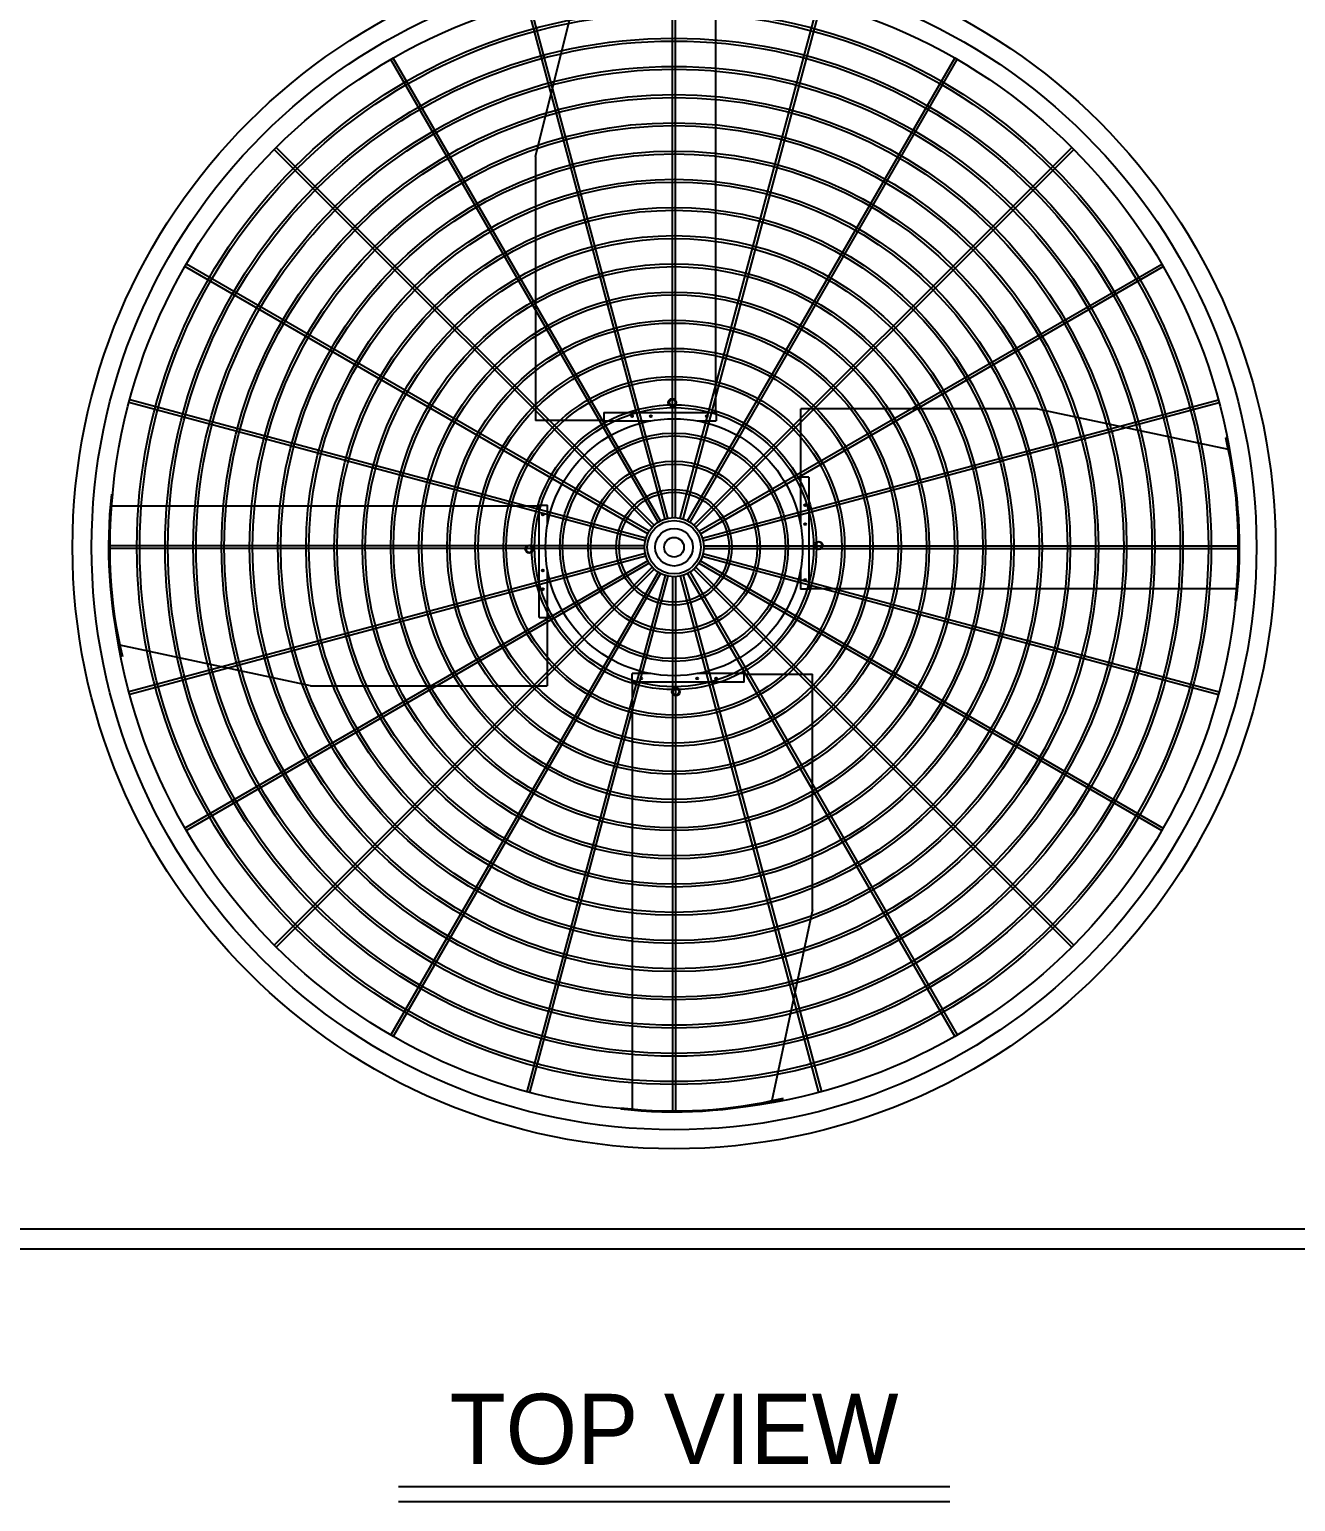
# Model space of a CAD drawing. Header units: millimetres. Extents: x 0 to 16815, y 0 to 11890.
# Drawn here: x 3863 to 6388, y 7103 to 10039 of the extents above; entities that cross this region are included whole.
import ezdxf
from ezdxf.enums import TextEntityAlignment as Align

# ---------------------------------------------------------------- set-up
doc = ezdxf.new("R2010")
doc.units = ezdxf.units.MM
doc.layers.add('LINE', color=7, linetype='Continuous')
doc.layers.add('냉각탑_text', color=3, linetype='Continuous')
doc.styles.add('돋움', font='')
doc.styles.get('돋움').set_extended_font_data('Dotum')

msp = doc.modelspace()

# ---------------------------------------------------------------- linework, layer by layer
at = {"color": 3}
for p, q in [((5145.7, 9065.3), (5145.7, 10131.3)), ((5151.3, 9065.3), (5151.3, 10131.3)), ((5130.5, 9062.5), (4854.6, 10092.2)), ((5135.9, 9064), (4860, 10093.7)), ((5161, 9064), (5436.9, 10093.7)), ((5166.5, 9062.5), (5442.4, 10092.2)), ((5116.6, 9056), (4583.6, 9979.1)), ((5121.4, 9058.8), (4588.4, 9982)), ((5175.6, 9058.8), (5708.6, 9982)), ((5180.4, 9056), (5713.4, 9979.1)), ((5104.8, 9046), (4351, 9799.8)), ((5108.8, 9050), (4355, 9803.8)), ((5188.2, 9050), (5942, 9803.8)), ((5192.2, 9046), (5946, 9799.8)), ((5096, 9033.3), (4172.8, 9566.3)), ((5098.8, 9038.2), (4175.6, 9571.2)), ((5198.2, 9038.2), (6121.4, 9571.2)), ((5201, 9033.3), (6124.2, 9566.3)), ((5090.8, 9018.8), (4061.1, 9294.7)), ((5092.2, 9024.3), (4062.6, 9300.2)), ((5204.8, 9024.3), (6234.4, 9300.2)), ((5206.2, 9018.8), (6235.9, 9294.7)), ((5089.5, 9009.1), (4023.5, 9009.1)), ((5089.5, 9003.5), (4023.5, 9003.5)), ((5090.8, 8993.7), (4061.1, 8717.8)), ((5092.2, 8988.3), (4062.6, 8712.4)), ((5204.8, 8988.3), (6234.4, 8712.4)), ((5206.2, 8993.7), (6235.9, 8717.8)), ((5207.5, 9009.1), (6273.5, 9009.1)), ((5207.5, 9003.5), (6273.5, 9003.5)), ((5096, 8979.2), (4172.8, 8446.2)), ((5098.8, 8974.3), (4175.6, 8441.3)), ((5104.8, 8966.6), (4351, 8212.8)), ((5108.8, 8962.6), (4355, 8208.8)), ((5116.6, 8956.6), (4583.6, 8033.4)), ((5180.4, 8956.6), (5713.4, 8033.4)), ((5188.2, 8962.6), (5942, 8208.8)), ((5192.2, 8966.6), (5946, 8212.8)), ((5198.2, 8974.3), (6121.4, 8441.3)), ((5201, 8979.2), (6124.2, 8446.2)), ((5121.4, 8953.8), (4588.4, 8030.6)), ((5130.5, 8950), (4854.6, 7920.3)), ((5135.9, 8948.6), (4860, 7918.9)), ((5145.7, 8947.3), (5145.7, 7881.3)), ((5151.3, 8947.3), (5151.3, 7881.3)), ((5161, 8948.6), (5436.9, 7918.9)), ((5166.5, 8950), (5442.4, 7920.3)), ((5175.6, 8953.8), (5708.6, 8030.6))]:
    msp.add_line(p, q, dxfattribs=at)
at = {"color": 1}
for p, q in [((4598.5, 7132.7), (5698.5, 7132.7)), ((4598.5, 7102.7), (5698.5, 7102.7))]:
    msp.add_line(p, q, dxfattribs=at)
at = {"color": 3}
for points in [[(2448.5, 7606.3), (2448.5, 10406.3), (7848.5, 10406.3), (7848.5, 7606.3)], [(2488.5, 7646.3), (2488.5, 10366.3), (7808.5, 10366.3), (7808.5, 7646.3)]]:
    msp.add_lwpolyline(points, close=True, dxfattribs=at)
for radius in [1200, 1200, 1161.9, 1125, 256.4]:
    msp.add_circle((5148.5, 9006.3), radius, dxfattribs=at)
at = {"color": 3, "ltscale": 5}
for radius in [1071.6, 1065.9, 1015.3, 1009.7, 959.1, 953.4, 902.8, 897.2, 846.6, 840.9, 790.3, 784.7, 734.1, 728.4, 677.8, 672.2, 621.6, 615.9, 565.3, 559.7, 509.1, 503.4, 452.8, 447.2, 396.6, 390.9, 340.3, 334.7, 284.1, 278.4, 227.8, 222.2, 171.6, 165.9, 115.3, 109.7, 59.1, 53.4, 37.5, 19.7]:
    msp.add_circle((5148.5, 9006.3), radius, dxfattribs=at)
at = {"layer": 'LINE', "color": 3}
for p, q in [((4872.1, 9785.8), (4953, 10110.2)), ((5231.2, 10127.1), (5231.2, 9275.3)), ((4872.1, 9785.8), (4872.1, 9259.4)), ((5141.3, 9301.1), (5137.8, 9295)), ((5141.3, 9301.1), (5137.8, 9295)), ((5137.8, 9295), (5141.3, 9288.9)), ((5137.8, 9295), (5141.3, 9288.9)), ((5148.3, 9301.1), (5141.3, 9301.1)), ((5148.3, 9301.1), (5141.3, 9301.1)), ((5141.3, 9288.9), (5148.3, 9288.9)), ((5141.3, 9288.9), (5148.3, 9288.9)), ((5151.8, 9295), (5148.3, 9301.1)), ((5151.8, 9295), (5148.3, 9301.1)), ((5148.3, 9288.9), (5151.8, 9295)), ((5148.3, 9288.9), (5151.8, 9295)), ((5873.6, 9282.6), (5401.6, 9282.6)), ((5401.6, 9146.1), (5401.6, 9282.6)), ((5401.6, 9146.1), (5401.6, 9282.6)), ((5873.6, 9282.6), (6254.2, 9201.7)), ((5008.6, 9259.4), (4872.1, 9259.4)), ((5008.6, 9259.4), (4872.1, 9259.4)), ((5008.6, 9275.3), (5232.3, 9275.3)), ((5008.6, 9275.3), (5232.3, 9275.3)), ((5008.6, 9275.3), (5008.6, 9258.5)), ((5008.6, 9275.3), (5008.6, 9258.5)), ((5008.6, 9258.5), (5102.1, 9258.5)), ((5008.6, 9258.5), (5102.1, 9258.5)), ((5194.9, 9258.5), (5232.3, 9258.5)), ((5194.9, 9258.5), (5232.3, 9258.5)), ((5232.3, 9275.3), (5232.3, 9258.5)), ((5232.3, 9275.3), (5232.3, 9258.5)), ((6250.9, 9224.5), (6249, 9224.5)), ((5400.7, 9146.1), (5400.7, 9052.7)), ((5400.7, 9146.1), (5400.7, 9052.7)), ((5417.6, 9146.1), (5400.7, 9146.1)), ((5417.6, 9146.1), (5400.7, 9146.1)), ((5417.6, 9146.1), (5417.6, 8922.5)), ((5417.6, 9146.1), (5417.6, 8922.5)), ((6270.7, 9112.4), (6268.8, 9112.4)), ((4025.8, 9088.9), (4879.4, 9088.9)), ((4879.4, 8866.4), (4879.4, 9090.1)), ((4879.4, 8866.4), (4879.4, 9090.1)), ((4879.4, 9090.1), (4896.3, 9090.1)), ((4879.4, 9090.1), (4896.3, 9090.1)), ((4896.3, 9052.7), (4896.3, 9090.1)), ((4896.3, 9052.7), (4896.3, 9090.1)), ((5437.2, 9017), (5431.1, 9013.5)), ((5437.2, 9017), (5431.1, 9013.5)), ((5443.3, 9013.5), (5437.2, 9017)), ((5443.3, 9013.5), (5437.2, 9017)), ((4859.8, 9009.6), (4853.7, 9006.1)), ((4859.8, 9009.6), (4853.7, 9006.1)), ((4853.7, 9006.1), (4853.7, 8999.1)), ((4853.7, 9006.1), (4853.7, 8999.1)), ((4853.7, 8999.1), (4859.8, 8995.5)), ((4853.7, 8999.1), (4859.8, 8995.5)), ((4865.9, 9006.1), (4859.8, 9009.6)), ((4865.9, 9006.1), (4859.8, 9009.6)), ((4859.8, 8995.5), (4865.9, 8999.1)), ((4859.8, 8995.5), (4865.9, 8999.1)), ((4865.9, 8999.1), (4865.9, 9006.1)), ((4865.9, 8999.1), (4865.9, 9006.1)), ((5431.1, 9013.5), (5431.1, 9006.5)), ((5431.1, 9013.5), (5431.1, 9006.5)), ((5431.1, 9006.5), (5437.2, 9003)), ((5431.1, 9006.5), (5437.2, 9003)), ((5437.2, 9003), (5443.3, 9006.5)), ((5437.2, 9003), (5443.3, 9006.5)), ((5443.3, 9006.5), (5443.3, 9013.5)), ((5443.3, 9006.5), (5443.3, 9013.5)), ((4896.3, 8866.4), (4896.3, 8959.9)), ((4896.3, 8866.4), (4896.3, 8959.9)), ((5400.7, 8959.9), (5400.7, 8922.5)), ((5400.7, 8959.9), (5400.7, 8922.5)), ((5417.6, 8922.5), (5400.7, 8922.5)), ((5417.6, 8922.5), (5400.7, 8922.5)), ((6271.2, 8923.6), (5417.6, 8923.6)), ((6270.7, 8900.2), (6268.8, 8900.2)), ((4879.4, 8866.4), (4896.3, 8866.4)), ((4879.4, 8866.4), (4896.3, 8866.4)), ((4895.4, 8866.4), (4895.4, 8729.9)), ((4895.4, 8866.4), (4895.4, 8729.9)), ((4423.4, 8729.9), (4042.8, 8810.8)), ((5102.1, 8754.1), (5064.7, 8754.1)), ((5064.7, 8737.2), (5064.7, 8754.1)), ((5102.1, 8754.1), (5064.7, 8754.1)), ((5064.7, 8737.2), (5064.7, 8754.1)), ((5102.1, 8754.1), (5064.7, 8754.1)), ((5064.7, 8737.2), (5064.7, 8754.1)), ((5102.1, 8754.1), (5064.7, 8754.1)), ((5064.7, 8737.2), (5064.7, 8754.1)), ((5288.3, 8754.1), (5194.9, 8754.1)), ((5288.3, 8754.1), (5194.9, 8754.1)), ((5288.3, 8754.1), (5194.9, 8754.1)), ((5288.3, 8754.1), (5194.9, 8754.1)), ((5288.3, 8737.2), (5288.3, 8754.1)), ((5288.3, 8737.2), (5288.3, 8754.1)), ((5288.3, 8737.2), (5288.3, 8754.1)), ((5288.3, 8737.2), (5288.3, 8754.1)), ((5288.3, 8753.2), (5424.8, 8753.2)), ((5288.3, 8753.2), (5424.8, 8753.2)), ((5288.3, 8753.2), (5424.8, 8753.2)), ((5288.3, 8753.2), (5424.8, 8753.2)), ((5424.8, 8283), (5424.8, 8753.2)), ((5424.8, 8283), (5424.8, 8753.2)), ((4423.4, 8729.9), (4895.4, 8729.9)), ((5288.3, 8737.2), (5064.7, 8737.2)), ((5288.3, 8737.2), (5064.7, 8737.2)), ((5288.3, 8737.2), (5064.7, 8737.2)), ((5288.3, 8737.2), (5064.7, 8737.2)), ((5065.8, 7885.4), (5065.8, 8737.2)), ((5065.8, 7885.4), (5065.8, 8737.2)), ((5148.7, 8723.7), (5145.2, 8717.6)), ((5148.7, 8723.7), (5145.2, 8717.6)), ((5148.7, 8723.7), (5145.2, 8717.6)), ((5148.7, 8723.7), (5145.2, 8717.6)), ((5155.7, 8723.7), (5148.7, 8723.7)), ((5155.7, 8723.7), (5148.7, 8723.7)), ((5155.7, 8723.7), (5148.7, 8723.7)), ((5155.7, 8723.7), (5148.7, 8723.7)), ((5159.2, 8717.6), (5155.7, 8723.7)), ((5159.2, 8717.6), (5155.7, 8723.7)), ((5159.2, 8717.6), (5155.7, 8723.7)), ((5159.2, 8717.6), (5155.7, 8723.7)), ((5145.2, 8717.6), (5148.7, 8711.5)), ((5145.2, 8717.6), (5148.7, 8711.5)), ((5145.2, 8717.6), (5148.7, 8711.5)), ((5145.2, 8717.6), (5148.7, 8711.5)), ((5148.7, 8711.5), (5155.7, 8711.5)), ((5148.7, 8711.5), (5155.7, 8711.5)), ((5148.7, 8711.5), (5155.7, 8711.5)), ((5148.7, 8711.5), (5155.7, 8711.5)), ((5155.7, 8711.5), (5159.2, 8717.6)), ((5155.7, 8711.5), (5159.2, 8717.6)), ((5155.7, 8711.5), (5159.2, 8717.6)), ((5155.7, 8711.5), (5159.2, 8717.6)), ((5424.8, 8283), (5343.9, 7902.4))]:
    msp.add_line(p, q, dxfattribs=at)
for centre, radius in [((5144.8, 9295), 7.97), ((5144.8, 9295), 7.97), ((5064.7, 9267.8), 1.88), ((5064.7, 9267.8), 1.88), ((5102.2, 9267.8), 1.88), ((5102.2, 9267.8), 1.88), ((5213.8, 9267.8), 1.88), ((5213.8, 9267.8), 1.88), ((5410.1, 9090.1), 1.88), ((5410.1, 9090.1), 1.88), ((4886.9, 9071.5), 1.88), ((4886.9, 9071.5), 1.88), ((5410.1, 9052.6), 1.88), ((5410.1, 9052.6), 1.88), ((5437.2, 9010), 7.97), ((5437.2, 9010), 7.97), ((4859.8, 9002.6), 7.97), ((4859.8, 9002.6), 7.97), ((4886.9, 8960), 1.88), ((4886.9, 8960), 1.88), ((5410.1, 8941), 1.88), ((5410.1, 8941), 1.88), ((4886.9, 8922.5), 1.88), ((4886.9, 8922.5), 1.88), ((5083.2, 8744.7), 1.88), ((5083.2, 8744.7), 1.88), ((5083.2, 8744.7), 1.88), ((5083.2, 8744.7), 1.88), ((5152.2, 8717.6), 7.97), ((5152.2, 8717.6), 7.97), ((5152.2, 8717.6), 7.97), ((5152.2, 8717.6), 7.97), ((5194.8, 8744.7), 1.88), ((5194.8, 8744.7), 1.88), ((5194.8, 8744.7), 1.88), ((5194.8, 8744.7), 1.88), ((5232.3, 8744.7), 1.88), ((5232.3, 8744.7), 1.88), ((5232.3, 8744.7), 1.88), ((5232.3, 8744.7), 1.88)]:
    msp.add_circle(centre, radius, dxfattribs=at)
for centre, radius, start, end in [((5339.2, 9006.3), 935.6, 353.4876, 13.487), ((5339.2, 9006.3), 937.5, 353.5007, 13.4595), ((4957.8, 9006.3), 937.5, 173.5007, 193.4595), ((4957.8, 9006.3), 935.6, 173.4876, 193.487), ((5148.5, 8817.4), 935.6, 263.4876, 283.487), ((5148.5, 8817.4), 937.5, 263.5007, 283.4595)]:
    msp.add_arc(centre, radius, start, end, dxfattribs=at)

# ---------------------------------------------------------------- texts
at = {"layer": '냉각탑_text', "style": '돋움'}
msp.add_text('TOP VIEW', height=140, dxfattribs=at).set_placement((5148.5, 7247.6), align=Align.MIDDLE_CENTER)

doc.saveas('drawing.dxf')
